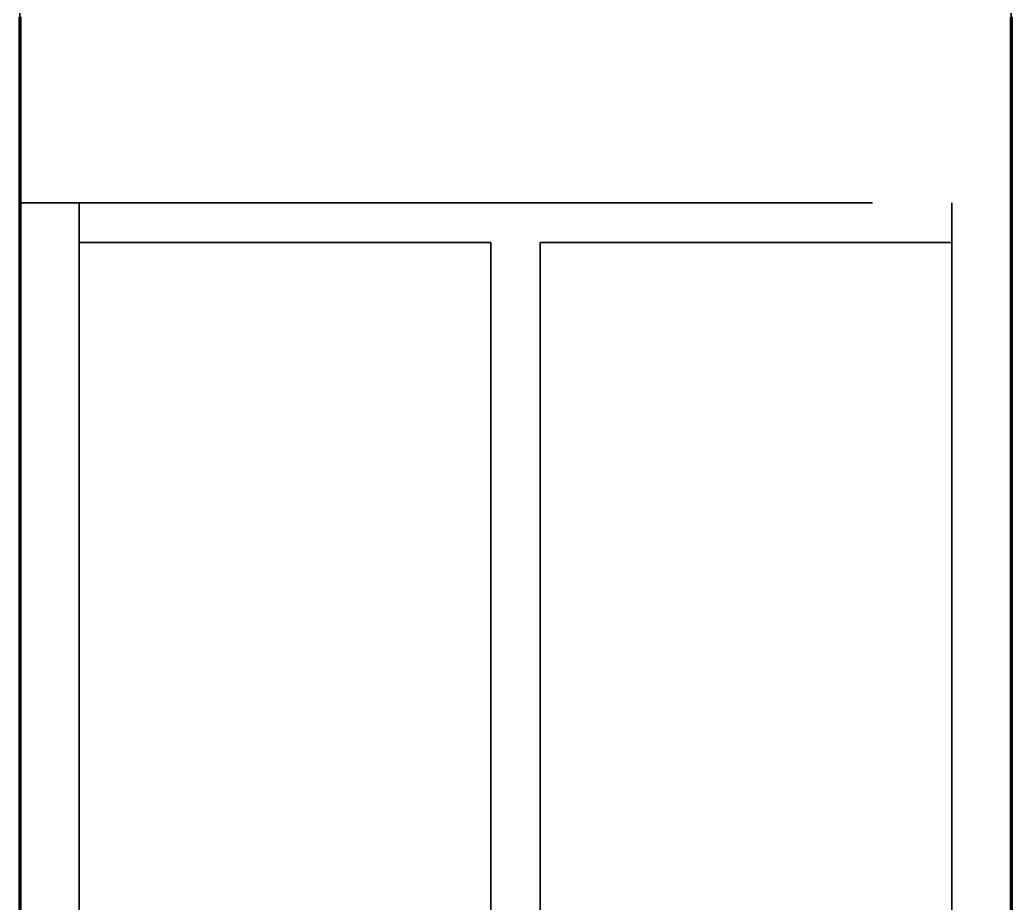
# Model space of a CAD drawing. Header units: millimetres. Extents: x 0 to 2208, y 0 to 420.
# Drawn here: x 108.08 to 113.08, y 83 to 87.46 of the extents above; entities that cross this region are included whole.
import ezdxf

# ---------------------------------------------------------------- set-up
doc = ezdxf.new("R2010")
doc.units = ezdxf.units.MM
doc.linetypes.add('IRAM-E-TRAZOS', pattern=[5, 4, -1])
doc.layers.add('01-VISIBLE', color=7, linetype='CONTINUOUS', lineweight=70)
doc.layers.add('02-OCULTA', color=4, linetype='IRAM-E-TRAZOS', lineweight=35)

msp = doc.modelspace()

# ---------------------------------------------------------------- linework, layer by layer
at = {"layer": '01-VISIBLE'}
for points in [[(108.0841, 87.4732), (108.0841, 87.423), (108.0841, 87.3729), (108.0841, 87.3227), (108.0841, 87.2725), (108.0841, 87.2224), (108.0841, 87.1722), (108.0841, 87.122), (108.0841, 87.0719), (108.0841, 87.0217), (108.0841, 86.9715), (108.0841, 86.9214), (108.0841, 86.8712), (108.0841, 86.821), (108.0841, 86.7709), (108.0841, 86.7207), (108.0841, 86.6705), (108.0841, 86.6204), (108.0841, 86.5702), (108.0841, 86.52), (108.0841, 86.4698), (108.0841, 86.4197), (108.0841, 86.3695), (108.0841, 86.3193), (108.0841, 86.2692), (108.0841, 86.219), (108.0841, 86.1688), (108.0841, 86.1187), (108.0841, 86.0685), (108.0841, 86.0183), (108.0841, 85.9682), (108.0841, 85.918), (108.0841, 85.8678), (108.0841, 85.8177), (108.0841, 85.7675), (108.0841, 85.7173), (108.0841, 85.6672), (108.0841, 85.617), (108.0841, 85.5668), (108.0841, 85.5167), (108.0841, 85.4665), (108.0841, 85.4163), (108.0841, 85.3662), (108.0841, 85.316), (108.0841, 85.2658), (108.0841, 85.2157), (108.0841, 85.1655), (108.0841, 85.1153), (108.0841, 85.0652), (108.0841, 85.015), (108.0841, 84.9648), (108.0841, 84.9147), (108.0841, 84.8645), (108.0841, 84.8143), (108.0841, 84.7642), (108.0841, 84.714), (108.0841, 84.6638), (108.0841, 84.6137), (108.0841, 84.5635), (108.0841, 84.5133), (108.0841, 84.4632), (108.0841, 84.413), (108.0841, 84.3628), (108.0841, 84.3127), (108.0841, 84.2625), (108.0841, 84.2123), (108.0841, 84.1622), (108.0841, 84.112), (108.0841, 84.0618), (108.0841, 84.0117), (108.0841, 83.9615), (108.0841, 83.9113), (108.0841, 83.8612), (108.0841, 83.811), (108.0841, 83.7608), (108.0841, 83.7107), (108.0841, 83.6605), (108.0841, 83.6103), (108.0841, 83.5601), (108.0841, 83.51), (108.0841, 83.4598), (108.0841, 83.4096), (108.0841, 83.3595), (108.0841, 83.3093), (108.0841, 83.2591), (108.0841, 83.209), (108.0841, 83.1588), (108.0841, 83.1086), (108.0841, 83.0585), (108.0841, 83.0083), (108.0841, 82.9581)], [(113.0841, 87.4732), (113.0841, 87.423), (113.0841, 87.3729), (113.0841, 87.3227), (113.0841, 87.2725), (113.0841, 87.2224), (113.0841, 87.1722), (113.0841, 87.122), (113.0841, 87.0719), (113.0841, 87.0217), (113.0841, 86.9715), (113.0841, 86.9214), (113.0841, 86.8712), (113.0841, 86.821), (113.0841, 86.7709), (113.0841, 86.7207), (113.0841, 86.6705), (113.0841, 86.6204), (113.0841, 86.5702), (113.0841, 86.52), (113.0841, 86.4698), (113.0841, 86.4197), (113.0841, 86.3695), (113.0841, 86.3193), (113.0841, 86.2692), (113.0841, 86.219), (113.0841, 86.1688), (113.0841, 86.1187), (113.0841, 86.0685), (113.0841, 86.0183), (113.0841, 85.9682), (113.0841, 85.918), (113.0841, 85.8678), (113.0841, 85.8177), (113.0841, 85.7675), (113.0841, 85.7173), (113.0841, 85.6672), (113.0841, 85.617), (113.0841, 85.5668), (113.0841, 85.5167), (113.0841, 85.4665), (113.0841, 85.4163), (113.0841, 85.3662), (113.0841, 85.316), (113.0841, 85.2658), (113.0841, 85.2157), (113.0841, 85.1655), (113.0841, 85.1153), (113.0841, 85.0652), (113.0841, 85.015), (113.0841, 84.9648), (113.0841, 84.9147), (113.0841, 84.8645), (113.0841, 84.8143), (113.0841, 84.7642), (113.0841, 84.714), (113.0841, 84.6638), (113.0841, 84.6137), (113.0841, 84.5635), (113.0841, 84.5133), (113.0841, 84.4632), (113.0841, 84.413), (113.0841, 84.3628), (113.0841, 84.3127), (113.0841, 84.2625), (113.0841, 84.2123), (113.0841, 84.1622), (113.0841, 84.112), (113.0841, 84.0618), (113.0841, 84.0117), (113.0841, 83.9615), (113.0841, 83.9113), (113.0841, 83.8612), (113.0841, 83.811), (113.0841, 83.7608), (113.0841, 83.7107), (113.0841, 83.6605), (113.0841, 83.6103), (113.0841, 83.5601), (113.0841, 83.51), (113.0841, 83.4598), (113.0841, 83.4096), (113.0841, 83.3595), (113.0841, 83.3093), (113.0841, 83.2591), (113.0841, 83.209), (113.0841, 83.1588), (113.0841, 83.1086), (113.0841, 83.0585), (113.0841, 83.0083), (113.0841, 82.9581)]]:
    msp.add_lwpolyline(points, dxfattribs=at)
at = {"layer": '02-OCULTA'}
for p, q in [((108.0841, 86.5341), (113.0841, 86.5341)), ((108.3841, 86.5341), (112.7841, 86.5341)), ((108.3841, 86.3341), (110.4591, 86.3341)), ((110.7091, 86.3341), (112.7841, 86.3341))]:
    msp.add_line(p, q, dxfattribs=at)
for points in [[(108.0841, 82.9341), (108.0841, 83.0091), (108.0841, 83.0841), (108.0841, 83.1591), (108.0841, 83.2341), (108.0841, 83.3091), (108.0841, 83.3841), (108.0841, 83.4591), (108.0841, 83.5341), (108.0841, 83.6091), (108.0841, 83.6841), (108.0841, 83.7591), (108.0841, 83.8341), (108.0841, 83.9091), (108.0841, 83.9841), (108.0841, 84.0591), (108.0841, 84.1341), (108.0841, 84.2091), (108.0841, 84.2841), (108.0841, 84.3591), (108.0841, 84.4341), (108.0841, 84.5091), (108.0841, 84.5841), (108.0841, 84.6591), (108.0841, 84.7341), (108.0841, 84.8091), (108.0841, 84.8841), (108.0841, 84.9591), (108.0841, 85.0341), (108.0841, 85.1091), (108.0841, 85.1841), (108.0841, 85.2591), (108.0841, 85.3341), (108.0841, 85.4091), (108.0841, 85.4841), (108.0841, 85.5591), (108.0841, 85.6341), (108.0841, 85.7091), (108.0841, 85.7841), (108.0841, 85.8591), (108.0841, 85.9341), (108.0841, 86.0091), (108.0841, 86.0841), (108.0841, 86.1591), (108.0841, 86.2341), (108.0841, 86.3091), (108.0841, 86.3841), (108.0841, 86.4591), (108.0841, 86.5341), (108.0841, 86.6091), (108.0841, 86.6841), (108.0841, 86.7591), (108.0841, 86.8341), (108.0841, 86.9091), (108.0841, 86.9841), (108.0841, 87.0591), (108.0841, 87.1341), (108.0841, 87.2091), (108.0841, 87.2841), (108.0841, 87.3591), (108.0841, 87.4341), (108.0841, 87.5091)], [(113.0841, 82.9341), (113.0841, 83.0091), (113.0841, 83.0841), (113.0841, 83.1591), (113.0841, 83.2341), (113.0841, 83.3091), (113.0841, 83.3841), (113.0841, 83.4591), (113.0841, 83.5341), (113.0841, 83.6091), (113.0841, 83.6841), (113.0841, 83.7591), (113.0841, 83.8341), (113.0841, 83.9091), (113.0841, 83.9841), (113.0841, 84.0591), (113.0841, 84.1341), (113.0841, 84.2091), (113.0841, 84.2841), (113.0841, 84.3591), (113.0841, 84.4341), (113.0841, 84.5091), (113.0841, 84.5841), (113.0841, 84.6591), (113.0841, 84.7341), (113.0841, 84.8091), (113.0841, 84.8841), (113.0841, 84.9591), (113.0841, 85.0341), (113.0841, 85.1091), (113.0841, 85.1841), (113.0841, 85.2591), (113.0841, 85.3341), (113.0841, 85.4091), (113.0841, 85.4841), (113.0841, 85.5591), (113.0841, 85.6341), (113.0841, 85.7091), (113.0841, 85.7841), (113.0841, 85.8591), (113.0841, 85.9341), (113.0841, 86.0091), (113.0841, 86.0841), (113.0841, 86.1591), (113.0841, 86.2341), (113.0841, 86.3091), (113.0841, 86.3841), (113.0841, 86.4591), (113.0841, 86.5341), (113.0841, 86.6091), (113.0841, 86.6841), (113.0841, 86.7591), (113.0841, 86.8341), (113.0841, 86.9091), (113.0841, 86.9841), (113.0841, 87.0591), (113.0841, 87.1341), (113.0841, 87.2091), (113.0841, 87.2841), (113.0841, 87.3591), (113.0841, 87.4341), (113.0841, 87.5091)], [(108.0841, 82.9701), (108.0841, 83.0241), (108.0841, 83.0781), (108.0841, 83.1321), (108.0841, 83.1861), (108.0841, 83.2401), (108.0841, 83.2941), (108.0841, 83.3481), (108.0841, 83.4021), (108.0841, 83.4561), (108.0841, 83.5101), (108.0841, 83.5641), (108.0841, 83.6181), (108.0841, 83.6721), (108.0841, 83.7261), (108.0841, 83.7801), (108.0841, 83.8341), (108.0841, 83.8881), (108.0841, 83.9421), (108.0841, 83.9961), (108.0841, 84.0501), (108.0841, 84.1041), (108.0841, 84.1581), (108.0841, 84.2121), (108.0841, 84.2661), (108.0841, 84.3201), (108.0841, 84.3741), (108.0841, 84.4281), (108.0841, 84.4821), (108.0841, 84.5361), (108.0841, 84.5901), (108.0841, 84.6441), (108.0841, 84.6981), (108.0841, 84.7521), (108.0841, 84.8061), (108.0841, 84.8601), (108.0841, 84.9141), (108.0841, 84.9681), (108.0841, 85.0221), (108.0841, 85.0761), (108.0841, 85.1301), (108.0841, 85.1841), (108.0841, 85.2381), (108.0841, 85.2921), (108.0841, 85.3461), (108.0841, 85.4001), (108.0841, 85.4541), (108.0841, 85.5081), (108.0841, 85.5621), (108.0841, 85.6161), (108.0841, 85.6701), (108.0841, 85.7241), (108.0841, 85.7781), (108.0841, 85.8321), (108.0841, 85.8861), (108.0841, 85.9401), (108.0841, 85.9941), (108.0841, 86.0481), (108.0841, 86.1021), (108.0841, 86.1561), (108.0841, 86.2101), (108.0841, 86.2641), (108.0841, 86.3181), (108.0841, 86.3721), (108.0841, 86.4261), (108.0841, 86.4801), (108.0841, 86.5341)], [(108.0841, 86.5341), (108.0841, 86.4838), (108.0841, 86.4336), (108.0841, 86.3834), (108.0841, 86.3331), (108.0841, 86.2829), (108.0841, 86.2327), (108.0841, 86.1824), (108.0841, 86.1322), (108.0841, 86.082), (108.0841, 86.0317), (108.0841, 85.9815), (108.0841, 85.9313), (108.0841, 85.881), (108.0841, 85.8308), (108.0841, 85.7806), (108.0841, 85.7303), (108.0841, 85.6801), (108.0841, 85.6299), (108.0841, 85.5796), (108.0841, 85.5294), (108.0841, 85.4792), (108.0841, 85.4289), (108.0841, 85.3787), (108.0841, 85.3285), (108.0841, 85.2782), (108.0841, 85.228), (108.0841, 85.1778), (108.0841, 85.1276), (108.0841, 85.0773), (108.0841, 85.0271), (108.0841, 84.9769), (108.0841, 84.9266), (108.0841, 84.8764), (108.0841, 84.8262), (108.0841, 84.7759), (108.0841, 84.7257), (108.0841, 84.6755), (108.0841, 84.6252), (108.0841, 84.575), (108.0841, 84.5248), (108.0841, 84.4745), (108.0841, 84.4243), (108.0841, 84.3741), (108.0841, 84.3238), (108.0841, 84.2736), (108.0841, 84.2234), (108.0841, 84.1731), (108.0841, 84.1229), (108.0841, 84.0727), (108.0841, 84.0224), (108.0841, 83.9722), (108.0841, 83.922), (108.0841, 83.8717), (108.0841, 83.8215), (108.0841, 83.7713), (108.0841, 83.721), (108.0841, 83.6708), (108.0841, 83.6206), (108.0841, 83.5703), (108.0841, 83.5201), (108.0841, 83.4699), (108.0841, 83.4196), (108.0841, 83.3694), (108.0841, 83.3192), (108.0841, 83.2689), (108.0841, 83.2187), (108.0841, 83.1685), (108.0841, 83.1182), (108.0841, 83.068), (108.0841, 83.0178), (108.0841, 82.9676)], [(108.3841, 82.9701), (108.3841, 83.0241), (108.3841, 83.0781), (108.3841, 83.1321), (108.3841, 83.1861), (108.3841, 83.2401), (108.3841, 83.2941), (108.3841, 83.3481), (108.3841, 83.4021), (108.3841, 83.4561), (108.3841, 83.5101), (108.3841, 83.5641), (108.3841, 83.6181), (108.3841, 83.6721), (108.3841, 83.7261), (108.3841, 83.7801), (108.3841, 83.8341), (108.3841, 83.8881), (108.3841, 83.9421), (108.3841, 83.9961), (108.3841, 84.0501), (108.3841, 84.1041), (108.3841, 84.1581), (108.3841, 84.2121), (108.3841, 84.2661), (108.3841, 84.3201), (108.3841, 84.3741), (108.3841, 84.4281), (108.3841, 84.4821), (108.3841, 84.5361), (108.3841, 84.5901), (108.3841, 84.6441), (108.3841, 84.6981), (108.3841, 84.7521), (108.3841, 84.8061), (108.3841, 84.8601), (108.3841, 84.9141), (108.3841, 84.9681), (108.3841, 85.0221), (108.3841, 85.0761), (108.3841, 85.1301), (108.3841, 85.1841), (108.3841, 85.2381), (108.3841, 85.2921), (108.3841, 85.3461), (108.3841, 85.4001), (108.3841, 85.4541), (108.3841, 85.5081), (108.3841, 85.5621), (108.3841, 85.6161), (108.3841, 85.6701), (108.3841, 85.7241), (108.3841, 85.7781), (108.3841, 85.8321), (108.3841, 85.8861), (108.3841, 85.9401), (108.3841, 85.9941), (108.3841, 86.0481), (108.3841, 86.1021), (108.3841, 86.1561), (108.3841, 86.2101), (108.3841, 86.2641), (108.3841, 86.3181), (108.3841, 86.3721), (108.3841, 86.4261), (108.3841, 86.4801), (108.3841, 86.5341)], [(108.3841, 86.5341), (108.3841, 86.4838), (108.3841, 86.4336), (108.3841, 86.3834), (108.3841, 86.3331), (108.3841, 86.2829), (108.3841, 86.2327), (108.3841, 86.1824), (108.3841, 86.1322), (108.3841, 86.082), (108.3841, 86.0317), (108.3841, 85.9815), (108.3841, 85.9313), (108.3841, 85.881), (108.3841, 85.8308), (108.3841, 85.7806), (108.3841, 85.7303), (108.3841, 85.6801), (108.3841, 85.6299), (108.3841, 85.5796), (108.3841, 85.5294), (108.3841, 85.4792), (108.3841, 85.4289), (108.3841, 85.3787), (108.3841, 85.3285), (108.3841, 85.2782), (108.3841, 85.228), (108.3841, 85.1778), (108.3841, 85.1276), (108.3841, 85.0773), (108.3841, 85.0271), (108.3841, 84.9769), (108.3841, 84.9266), (108.3841, 84.8764), (108.3841, 84.8262), (108.3841, 84.7759), (108.3841, 84.7257), (108.3841, 84.6755), (108.3841, 84.6252), (108.3841, 84.575), (108.3841, 84.5248), (108.3841, 84.4745), (108.3841, 84.4243), (108.3841, 84.3741), (108.3841, 84.3238), (108.3841, 84.2736), (108.3841, 84.2234), (108.3841, 84.1731), (108.3841, 84.1229), (108.3841, 84.0727), (108.3841, 84.0224), (108.3841, 83.9722), (108.3841, 83.922), (108.3841, 83.8717), (108.3841, 83.8215), (108.3841, 83.7713), (108.3841, 83.721), (108.3841, 83.6708), (108.3841, 83.6206), (108.3841, 83.5703), (108.3841, 83.5201), (108.3841, 83.4699), (108.3841, 83.4196), (108.3841, 83.3694), (108.3841, 83.3192), (108.3841, 83.2689), (108.3841, 83.2187), (108.3841, 83.1685), (108.3841, 83.1182), (108.3841, 83.068), (108.3841, 83.0178), (108.3841, 82.9676)], [(112.7841, 82.9701), (112.7841, 83.0241), (112.7841, 83.0781), (112.7841, 83.1321), (112.7841, 83.1861), (112.7841, 83.2401), (112.7841, 83.2941), (112.7841, 83.3481), (112.7841, 83.4021), (112.7841, 83.4561), (112.7841, 83.5101), (112.7841, 83.5641), (112.7841, 83.6181), (112.7841, 83.6721), (112.7841, 83.7261), (112.7841, 83.7801), (112.7841, 83.8341), (112.7841, 83.8881), (112.7841, 83.9421), (112.7841, 83.9961), (112.7841, 84.0501), (112.7841, 84.1041), (112.7841, 84.1581), (112.7841, 84.2121), (112.7841, 84.2661), (112.7841, 84.3201), (112.7841, 84.3741), (112.7841, 84.4281), (112.7841, 84.4821), (112.7841, 84.5361), (112.7841, 84.5901), (112.7841, 84.6441), (112.7841, 84.6981), (112.7841, 84.7521), (112.7841, 84.8061), (112.7841, 84.8601), (112.7841, 84.9141), (112.7841, 84.9681), (112.7841, 85.0221), (112.7841, 85.0761), (112.7841, 85.1301), (112.7841, 85.1841), (112.7841, 85.2381), (112.7841, 85.2921), (112.7841, 85.3461), (112.7841, 85.4001), (112.7841, 85.4541), (112.7841, 85.5081), (112.7841, 85.5621), (112.7841, 85.6161), (112.7841, 85.6701), (112.7841, 85.7241), (112.7841, 85.7781), (112.7841, 85.8321), (112.7841, 85.8861), (112.7841, 85.9401), (112.7841, 85.9941), (112.7841, 86.0481), (112.7841, 86.1021), (112.7841, 86.1561), (112.7841, 86.2101), (112.7841, 86.2641), (112.7841, 86.3181), (112.7841, 86.3721), (112.7841, 86.4261), (112.7841, 86.4801), (112.7841, 86.5341)], [(112.7841, 86.5341), (112.7841, 86.4838), (112.7841, 86.4336), (112.7841, 86.3834), (112.7841, 86.3331), (112.7841, 86.2829), (112.7841, 86.2327), (112.7841, 86.1824), (112.7841, 86.1322), (112.7841, 86.082), (112.7841, 86.0317), (112.7841, 85.9815), (112.7841, 85.9313), (112.7841, 85.881), (112.7841, 85.8308), (112.7841, 85.7806), (112.7841, 85.7303), (112.7841, 85.6801), (112.7841, 85.6299), (112.7841, 85.5796), (112.7841, 85.5294), (112.7841, 85.4792), (112.7841, 85.4289), (112.7841, 85.3787), (112.7841, 85.3285), (112.7841, 85.2782), (112.7841, 85.228), (112.7841, 85.1778), (112.7841, 85.1276), (112.7841, 85.0773), (112.7841, 85.0271), (112.7841, 84.9769), (112.7841, 84.9266), (112.7841, 84.8764), (112.7841, 84.8262), (112.7841, 84.7759), (112.7841, 84.7257), (112.7841, 84.6755), (112.7841, 84.6252), (112.7841, 84.575), (112.7841, 84.5248), (112.7841, 84.4745), (112.7841, 84.4243), (112.7841, 84.3741), (112.7841, 84.3238), (112.7841, 84.2736), (112.7841, 84.2234), (112.7841, 84.1731), (112.7841, 84.1229), (112.7841, 84.0727), (112.7841, 84.0224), (112.7841, 83.9722), (112.7841, 83.922), (112.7841, 83.8717), (112.7841, 83.8215), (112.7841, 83.7713), (112.7841, 83.721), (112.7841, 83.6708), (112.7841, 83.6206), (112.7841, 83.5703), (112.7841, 83.5201), (112.7841, 83.4699), (112.7841, 83.4196), (112.7841, 83.3694), (112.7841, 83.3192), (112.7841, 83.2689), (112.7841, 83.2187), (112.7841, 83.1685), (112.7841, 83.1182), (112.7841, 83.068), (112.7841, 83.0178), (112.7841, 82.9676)], [(113.0841, 82.9701), (113.0841, 83.0241), (113.0841, 83.0781), (113.0841, 83.1321), (113.0841, 83.1861), (113.0841, 83.2401), (113.0841, 83.2941), (113.0841, 83.3481), (113.0841, 83.4021), (113.0841, 83.4561), (113.0841, 83.5101), (113.0841, 83.5641), (113.0841, 83.6181), (113.0841, 83.6721), (113.0841, 83.7261), (113.0841, 83.7801), (113.0841, 83.8341), (113.0841, 83.8881), (113.0841, 83.9421), (113.0841, 83.9961), (113.0841, 84.0501), (113.0841, 84.1041), (113.0841, 84.1581), (113.0841, 84.2121), (113.0841, 84.2661), (113.0841, 84.3201), (113.0841, 84.3741), (113.0841, 84.4281), (113.0841, 84.4821), (113.0841, 84.5361), (113.0841, 84.5901), (113.0841, 84.6441), (113.0841, 84.6981), (113.0841, 84.7521), (113.0841, 84.8061), (113.0841, 84.8601), (113.0841, 84.9141), (113.0841, 84.9681), (113.0841, 85.0221), (113.0841, 85.0761), (113.0841, 85.1301), (113.0841, 85.1841), (113.0841, 85.2381), (113.0841, 85.2921), (113.0841, 85.3461), (113.0841, 85.4001), (113.0841, 85.4541), (113.0841, 85.5081), (113.0841, 85.5621), (113.0841, 85.6161), (113.0841, 85.6701), (113.0841, 85.7241), (113.0841, 85.7781), (113.0841, 85.8321), (113.0841, 85.8861), (113.0841, 85.9401), (113.0841, 85.9941), (113.0841, 86.0481), (113.0841, 86.1021), (113.0841, 86.1561), (113.0841, 86.2101), (113.0841, 86.2641), (113.0841, 86.3181), (113.0841, 86.3721), (113.0841, 86.4261), (113.0841, 86.4801), (113.0841, 86.5341)], [(113.0841, 86.5341), (113.0841, 86.4838), (113.0841, 86.4336), (113.0841, 86.3834), (113.0841, 86.3331), (113.0841, 86.2829), (113.0841, 86.2327), (113.0841, 86.1824), (113.0841, 86.1322), (113.0841, 86.082), (113.0841, 86.0317), (113.0841, 85.9815), (113.0841, 85.9313), (113.0841, 85.881), (113.0841, 85.8308), (113.0841, 85.7806), (113.0841, 85.7303), (113.0841, 85.6801), (113.0841, 85.6299), (113.0841, 85.5796), (113.0841, 85.5294), (113.0841, 85.4792), (113.0841, 85.4289), (113.0841, 85.3787), (113.0841, 85.3285), (113.0841, 85.2782), (113.0841, 85.228), (113.0841, 85.1778), (113.0841, 85.1276), (113.0841, 85.0773), (113.0841, 85.0271), (113.0841, 84.9769), (113.0841, 84.9266), (113.0841, 84.8764), (113.0841, 84.8262), (113.0841, 84.7759), (113.0841, 84.7257), (113.0841, 84.6755), (113.0841, 84.6252), (113.0841, 84.575), (113.0841, 84.5248), (113.0841, 84.4745), (113.0841, 84.4243), (113.0841, 84.3741), (113.0841, 84.3238), (113.0841, 84.2736), (113.0841, 84.2234), (113.0841, 84.1731), (113.0841, 84.1229), (113.0841, 84.0727), (113.0841, 84.0224), (113.0841, 83.9722), (113.0841, 83.922), (113.0841, 83.8717), (113.0841, 83.8215), (113.0841, 83.7713), (113.0841, 83.721), (113.0841, 83.6708), (113.0841, 83.6206), (113.0841, 83.5703), (113.0841, 83.5201), (113.0841, 83.4699), (113.0841, 83.4196), (113.0841, 83.3694), (113.0841, 83.3192), (113.0841, 83.2689), (113.0841, 83.2187), (113.0841, 83.1685), (113.0841, 83.1182), (113.0841, 83.068), (113.0841, 83.0178), (113.0841, 82.9676)], [(108.3841, 82.9951), (108.3841, 83.0481), (108.3841, 83.1011), (108.3841, 83.1541), (108.3841, 83.2071), (108.3841, 83.2601), (108.3841, 83.3131), (108.3841, 83.3661), (108.3841, 83.4191), (108.3841, 83.4721), (108.3841, 83.5251), (108.3841, 83.5781), (108.3841, 83.6311), (108.3841, 83.6841), (108.3841, 83.7371), (108.3841, 83.7901), (108.3841, 83.8431), (108.3841, 83.8961), (108.3841, 83.9491), (108.3841, 84.0021), (108.3841, 84.0551), (108.3841, 84.1081), (108.3841, 84.1611), (108.3841, 84.2141), (108.3841, 84.2671), (108.3841, 84.3201), (108.3841, 84.3731), (108.3841, 84.4261), (108.3841, 84.4791), (108.3841, 84.5321), (108.3841, 84.5851), (108.3841, 84.6381), (108.3841, 84.6911), (108.3841, 84.7441), (108.3841, 84.7971), (108.3841, 84.8501), (108.3841, 84.9031), (108.3841, 84.9561), (108.3841, 85.0091), (108.3841, 85.0621), (108.3841, 85.1151), (108.3841, 85.1681), (108.3841, 85.2211), (108.3841, 85.2741), (108.3841, 85.3271), (108.3841, 85.3801), (108.3841, 85.4331), (108.3841, 85.4861), (108.3841, 85.5391), (108.3841, 85.5921), (108.3841, 85.6451), (108.3841, 85.6981), (108.3841, 85.7511), (108.3841, 85.8041), (108.3841, 85.8571), (108.3841, 85.9101), (108.3841, 85.9631), (108.3841, 86.0161), (108.3841, 86.0691), (108.3841, 86.1221), (108.3841, 86.1751), (108.3841, 86.2281), (108.3841, 86.2811), (108.3841, 86.3341)], [(108.3841, 86.3341), (108.3841, 86.2838), (108.3841, 86.2336), (108.3841, 86.1834), (108.3841, 86.1331), (108.3841, 86.0829), (108.3841, 86.0326), (108.3841, 85.9824), (108.3841, 85.9322), (108.3841, 85.8819), (108.3841, 85.8317), (108.3841, 85.7815), (108.3841, 85.7312), (108.3841, 85.681), (108.3841, 85.6307), (108.3841, 85.5805), (108.3841, 85.5303), (108.3841, 85.48), (108.3841, 85.4298), (108.3841, 85.3796), (108.3841, 85.3293), (108.3841, 85.2791), (108.3841, 85.2288), (108.3841, 85.1786), (108.3841, 85.1284), (108.3841, 85.0781), (108.3841, 85.0279), (108.3841, 84.9777), (108.3841, 84.9274), (108.3841, 84.8772), (108.3841, 84.827), (108.3841, 84.7767), (108.3841, 84.7265), (108.3841, 84.6762), (108.3841, 84.626), (108.3841, 84.5758), (108.3841, 84.5255), (108.3841, 84.4753), (108.3841, 84.4251), (108.3841, 84.3748), (108.3841, 84.3246), (108.3841, 84.2743), (108.3841, 84.2241), (108.3841, 84.1739), (108.3841, 84.1236), (108.3841, 84.0734), (108.3841, 84.0232), (108.3841, 83.9729), (108.3841, 83.9227), (108.3841, 83.8725), (108.3841, 83.8222), (108.3841, 83.772), (108.3841, 83.7217), (108.3841, 83.6715), (108.3841, 83.6213), (108.3841, 83.571), (108.3841, 83.5208), (108.3841, 83.4706), (108.3841, 83.4203), (108.3841, 83.3701), (108.3841, 83.3198), (108.3841, 83.2696), (108.3841, 83.2194), (108.3841, 83.1691), (108.3841, 83.1189), (108.3841, 83.0687), (108.3841, 83.0184), (108.3841, 82.9682)], [(110.4591, 82.9951), (110.4591, 83.0481), (110.4591, 83.1011), (110.4591, 83.1541), (110.4591, 83.2071), (110.4591, 83.2601), (110.4591, 83.3131), (110.4591, 83.3661), (110.4591, 83.4191), (110.4591, 83.4721), (110.4591, 83.5251), (110.4591, 83.5781), (110.4591, 83.6311), (110.4591, 83.6841), (110.4591, 83.7371), (110.4591, 83.7901), (110.4591, 83.8431), (110.4591, 83.8961), (110.4591, 83.9491), (110.4591, 84.0021), (110.4591, 84.0551), (110.4591, 84.1081), (110.4591, 84.1611), (110.4591, 84.2141), (110.4591, 84.2671), (110.4591, 84.3201), (110.4591, 84.3731), (110.4591, 84.4261), (110.4591, 84.4791), (110.4591, 84.5321), (110.4591, 84.5851), (110.4591, 84.6381), (110.4591, 84.6911), (110.4591, 84.7441), (110.4591, 84.7971), (110.4591, 84.8501), (110.4591, 84.9031), (110.4591, 84.9561), (110.4591, 85.0091), (110.4591, 85.0621), (110.4591, 85.1151), (110.4591, 85.1681), (110.4591, 85.2211), (110.4591, 85.2741), (110.4591, 85.3271), (110.4591, 85.3801), (110.4591, 85.4331), (110.4591, 85.4861), (110.4591, 85.5391), (110.4591, 85.5921), (110.4591, 85.6451), (110.4591, 85.6981), (110.4591, 85.7511), (110.4591, 85.8041), (110.4591, 85.8571), (110.4591, 85.9101), (110.4591, 85.9631), (110.4591, 86.0161), (110.4591, 86.0691), (110.4591, 86.1221), (110.4591, 86.1751), (110.4591, 86.2281), (110.4591, 86.2811), (110.4591, 86.3341)], [(110.4591, 86.3341), (110.4591, 86.2838), (110.4591, 86.2336), (110.4591, 86.1834), (110.4591, 86.1331), (110.4591, 86.0829), (110.4591, 86.0326), (110.4591, 85.9824), (110.4591, 85.9322), (110.4591, 85.8819), (110.4591, 85.8317), (110.4591, 85.7815), (110.4591, 85.7312), (110.4591, 85.681), (110.4591, 85.6307), (110.4591, 85.5805), (110.4591, 85.5303), (110.4591, 85.48), (110.4591, 85.4298), (110.4591, 85.3796), (110.4591, 85.3293), (110.4591, 85.2791), (110.4591, 85.2288), (110.4591, 85.1786), (110.4591, 85.1284), (110.4591, 85.0781), (110.4591, 85.0279), (110.4591, 84.9777), (110.4591, 84.9274), (110.4591, 84.8772), (110.4591, 84.827), (110.4591, 84.7767), (110.4591, 84.7265), (110.4591, 84.6762), (110.4591, 84.626), (110.4591, 84.5758), (110.4591, 84.5255), (110.4591, 84.4753), (110.4591, 84.4251), (110.4591, 84.3748), (110.4591, 84.3246), (110.4591, 84.2743), (110.4591, 84.2241), (110.4591, 84.1739), (110.4591, 84.1236), (110.4591, 84.0734), (110.4591, 84.0232), (110.4591, 83.9729), (110.4591, 83.9227), (110.4591, 83.8725), (110.4591, 83.8222), (110.4591, 83.772), (110.4591, 83.7217), (110.4591, 83.6715), (110.4591, 83.6213), (110.4591, 83.571), (110.4591, 83.5208), (110.4591, 83.4706), (110.4591, 83.4203), (110.4591, 83.3701), (110.4591, 83.3198), (110.4591, 83.2696), (110.4591, 83.2194), (110.4591, 83.1691), (110.4591, 83.1189), (110.4591, 83.0687), (110.4591, 83.0184), (110.4591, 82.9682)], [(110.7091, 82.9951), (110.7091, 83.0481), (110.7091, 83.1011), (110.7091, 83.1541), (110.7091, 83.2071), (110.7091, 83.2601), (110.7091, 83.3131), (110.7091, 83.3661), (110.7091, 83.4191), (110.7091, 83.4721), (110.7091, 83.5251), (110.7091, 83.5781), (110.7091, 83.6311), (110.7091, 83.6841), (110.7091, 83.7371), (110.7091, 83.7901), (110.7091, 83.8431), (110.7091, 83.8961), (110.7091, 83.9491), (110.7091, 84.0021), (110.7091, 84.0551), (110.7091, 84.1081), (110.7091, 84.1611), (110.7091, 84.2141), (110.7091, 84.2671), (110.7091, 84.3201), (110.7091, 84.3731), (110.7091, 84.4261), (110.7091, 84.4791), (110.7091, 84.5321), (110.7091, 84.5851), (110.7091, 84.6381), (110.7091, 84.6911), (110.7091, 84.7441), (110.7091, 84.7971), (110.7091, 84.8501), (110.7091, 84.9031), (110.7091, 84.9561), (110.7091, 85.0091), (110.7091, 85.0621), (110.7091, 85.1151), (110.7091, 85.1681), (110.7091, 85.2211), (110.7091, 85.2741), (110.7091, 85.3271), (110.7091, 85.3801), (110.7091, 85.4331), (110.7091, 85.4861), (110.7091, 85.5391), (110.7091, 85.5921), (110.7091, 85.6451), (110.7091, 85.6981), (110.7091, 85.7511), (110.7091, 85.8041), (110.7091, 85.8571), (110.7091, 85.9101), (110.7091, 85.9631), (110.7091, 86.0161), (110.7091, 86.0691), (110.7091, 86.1221), (110.7091, 86.1751), (110.7091, 86.2281), (110.7091, 86.2811), (110.7091, 86.3341)], [(110.7091, 86.3341), (110.7091, 86.2838), (110.7091, 86.2336), (110.7091, 86.1834), (110.7091, 86.1331), (110.7091, 86.0829), (110.7091, 86.0326), (110.7091, 85.9824), (110.7091, 85.9322), (110.7091, 85.8819), (110.7091, 85.8317), (110.7091, 85.7815), (110.7091, 85.7312), (110.7091, 85.681), (110.7091, 85.6307), (110.7091, 85.5805), (110.7091, 85.5303), (110.7091, 85.48), (110.7091, 85.4298), (110.7091, 85.3796), (110.7091, 85.3293), (110.7091, 85.2791), (110.7091, 85.2288), (110.7091, 85.1786), (110.7091, 85.1284), (110.7091, 85.0781), (110.7091, 85.0279), (110.7091, 84.9777), (110.7091, 84.9274), (110.7091, 84.8772), (110.7091, 84.827), (110.7091, 84.7767), (110.7091, 84.7265), (110.7091, 84.6762), (110.7091, 84.626), (110.7091, 84.5758), (110.7091, 84.5255), (110.7091, 84.4753), (110.7091, 84.4251), (110.7091, 84.3748), (110.7091, 84.3246), (110.7091, 84.2743), (110.7091, 84.2241), (110.7091, 84.1739), (110.7091, 84.1236), (110.7091, 84.0734), (110.7091, 84.0232), (110.7091, 83.9729), (110.7091, 83.9227), (110.7091, 83.8725), (110.7091, 83.8222), (110.7091, 83.772), (110.7091, 83.7217), (110.7091, 83.6715), (110.7091, 83.6213), (110.7091, 83.571), (110.7091, 83.5208), (110.7091, 83.4706), (110.7091, 83.4203), (110.7091, 83.3701), (110.7091, 83.3198), (110.7091, 83.2696), (110.7091, 83.2194), (110.7091, 83.1691), (110.7091, 83.1189), (110.7091, 83.0687), (110.7091, 83.0184), (110.7091, 82.9682)], [(112.7841, 82.9951), (112.7841, 83.0481), (112.7841, 83.1011), (112.7841, 83.1541), (112.7841, 83.2071), (112.7841, 83.2601), (112.7841, 83.3131), (112.7841, 83.3661), (112.7841, 83.4191), (112.7841, 83.4721), (112.7841, 83.5251), (112.7841, 83.5781), (112.7841, 83.6311), (112.7841, 83.6841), (112.7841, 83.7371), (112.7841, 83.7901), (112.7841, 83.8431), (112.7841, 83.8961), (112.7841, 83.9491), (112.7841, 84.0021), (112.7841, 84.0551), (112.7841, 84.1081), (112.7841, 84.1611), (112.7841, 84.2141), (112.7841, 84.2671), (112.7841, 84.3201), (112.7841, 84.3731), (112.7841, 84.4261), (112.7841, 84.4791), (112.7841, 84.5321), (112.7841, 84.5851), (112.7841, 84.6381), (112.7841, 84.6911), (112.7841, 84.7441), (112.7841, 84.7971), (112.7841, 84.8501), (112.7841, 84.9031), (112.7841, 84.9561), (112.7841, 85.0091), (112.7841, 85.0621), (112.7841, 85.1151), (112.7841, 85.1681), (112.7841, 85.2211), (112.7841, 85.2741), (112.7841, 85.3271), (112.7841, 85.3801), (112.7841, 85.4331), (112.7841, 85.4861), (112.7841, 85.5391), (112.7841, 85.5921), (112.7841, 85.6451), (112.7841, 85.6981), (112.7841, 85.7511), (112.7841, 85.8041), (112.7841, 85.8571), (112.7841, 85.9101), (112.7841, 85.9631), (112.7841, 86.0161), (112.7841, 86.0691), (112.7841, 86.1221), (112.7841, 86.1751), (112.7841, 86.2281), (112.7841, 86.2811), (112.7841, 86.3341)], [(112.7841, 86.3341), (112.7841, 86.2838), (112.7841, 86.2336), (112.7841, 86.1834), (112.7841, 86.1331), (112.7841, 86.0829), (112.7841, 86.0326), (112.7841, 85.9824), (112.7841, 85.9322), (112.7841, 85.8819), (112.7841, 85.8317), (112.7841, 85.7815), (112.7841, 85.7312), (112.7841, 85.681), (112.7841, 85.6307), (112.7841, 85.5805), (112.7841, 85.5303), (112.7841, 85.48), (112.7841, 85.4298), (112.7841, 85.3796), (112.7841, 85.3293), (112.7841, 85.2791), (112.7841, 85.2288), (112.7841, 85.1786), (112.7841, 85.1284), (112.7841, 85.0781), (112.7841, 85.0279), (112.7841, 84.9777), (112.7841, 84.9274), (112.7841, 84.8772), (112.7841, 84.827), (112.7841, 84.7767), (112.7841, 84.7265), (112.7841, 84.6762), (112.7841, 84.626), (112.7841, 84.5758), (112.7841, 84.5255), (112.7841, 84.4753), (112.7841, 84.4251), (112.7841, 84.3748), (112.7841, 84.3246), (112.7841, 84.2743), (112.7841, 84.2241), (112.7841, 84.1739), (112.7841, 84.1236), (112.7841, 84.0734), (112.7841, 84.0232), (112.7841, 83.9729), (112.7841, 83.9227), (112.7841, 83.8725), (112.7841, 83.8222), (112.7841, 83.772), (112.7841, 83.7217), (112.7841, 83.6715), (112.7841, 83.6213), (112.7841, 83.571), (112.7841, 83.5208), (112.7841, 83.4706), (112.7841, 83.4203), (112.7841, 83.3701), (112.7841, 83.3198), (112.7841, 83.2696), (112.7841, 83.2194), (112.7841, 83.1691), (112.7841, 83.1189), (112.7841, 83.0687), (112.7841, 83.0184), (112.7841, 82.9682)]]:
    msp.add_lwpolyline(points, dxfattribs=at)

doc.saveas('drawing.dxf')
